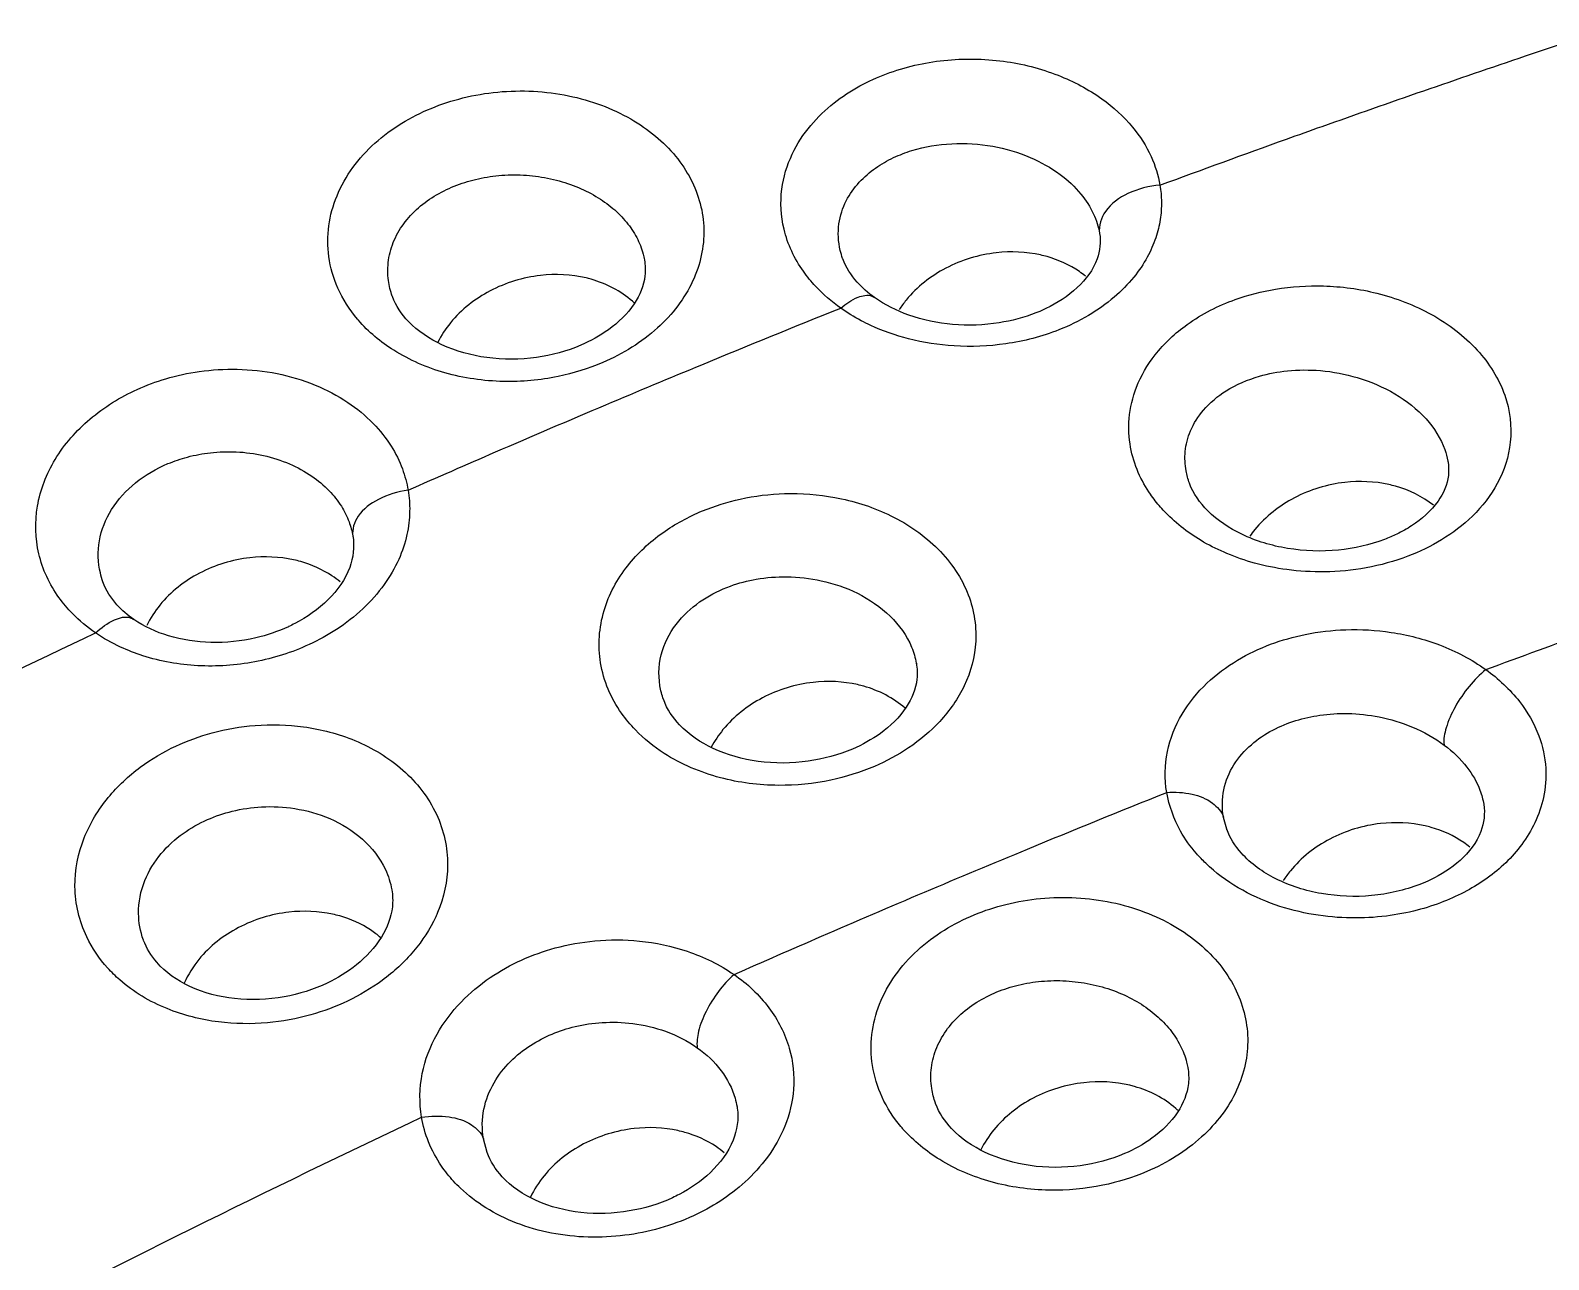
# Model space of a CAD drawing. Header units: inches. Extents: x 157915 to 159347, y -49911 to -48898.
# Drawn here: x 158906.13 to 158912.36, y -49768.39 to -49763.35 of the extents above; entities that cross this region are included whole.
import ezdxf

# ---------------------------------------------------------------- set-up
doc = ezdxf.new("R2010")
doc.units = ezdxf.units.IN
doc.header["$LTSCALE"] = 2
doc.header["$MEASUREMENT"] = 0
doc.layers.get('0').update_dxf_attribs({"linetype": 'CONTINUOUS'})

msp = doc.modelspace()

# ---------------------------------------------------------------- linework, layer by layer
at = {"color": 7, "linetype": 'Continuous'}
for p, q in [((158910.52, -49764.1784), (158910.5201, -49764.179)), ((158908.6515, -49764.2884), (158908.6521, -49764.2918)), ((158909.4657, -49764.2841), (158909.4651, -49764.2825)), ((158907.6168, -49764.4391), (158907.616, -49764.437)), ((158909.5957, -49764.4427), (158909.5958, -49764.4427)), ((158911.95, -49765.1143), (158911.9507, -49765.1188)), ((158910.8891, -49765.2055), (158910.889, -49765.2052)), ((158907.4543, -49765.4221), (158907.4544, -49765.4226)), ((158906.4282, -49765.6104), (158906.4281, -49765.6102)), ((158906.5547, -49765.7646), (158906.5547, -49765.7646)), ((158909.7677, -49765.9436), (158909.7686, -49765.9491)), ((158908.7303, -49766.0954), (158908.7297, -49766.0935)), ((158912.0973, -49766.5233), (158912.0975, -49766.5245)), ((158911.0423, -49766.6262), (158911.0289, -49766.577)), ((158911.0428, -49766.6276), (158911.0423, -49766.6262)), ((158907.614, -49766.8741), (158907.6146, -49766.8777)), ((158906.5944, -49767.0819), (158906.594, -49767.0807)), ((158910.8823, -49767.6047), (158910.8829, -49767.6082)), ((158909.0314, -49767.7656), (158909.0317, -49767.7675)), ((158909.8468, -49767.7523), (158909.8461, -49767.7502)), ((158908.0049, -49767.9526), (158907.9902, -49767.8965)), ((158908.0051, -49767.9533), (158908.0049, -49767.9526))]:
    msp.add_line(p, q, dxfattribs=at)
for points, start_tangent, end_tangent in [([(158929.5083, -49748.8354), (158929.3482, -49748.8047), (158928.8732, -49748.7306), (158928.4894, -49748.6802), (158928.1812, -49748.6374), (158927.9296, -49748.5977), (158927.7379, -49748.5633), (158927.5599, -49748.5278), (158927.3415, -49748.4811), (158927.0288, -49748.4132), (158926.5883, -49748.323), (158926.0401, -49748.223), (158925.3089, -49748.1182), (158924.4831, -49748.0519), (158923.5752, -49748.053), (158922.6373, -49748.1473), (158921.5879, -49748.3765), (158920.4473, -49748.7592), (158919.1581, -49749.3454), (158917.816, -49750.1405), (158916.6406, -49751.0228), (158915.5216, -49751.9556), (158914.4715, -49752.7862), (158913.5014, -49753.4169), (158912.564, -49753.8836), (158911.5078, -49754.2949), (158910.2136, -49754.7351), (158908.6287, -49755.2487), (158906.8581, -49755.7801), (158905.3141, -49756.2286), (158903.9525, -49756.66), (158902.7413, -49757.0976), (158901.6643, -49757.5388), (158900.691, -49757.9835), (158899.8098, -49758.4349), (158899.012, -49758.8925), (158898.2866, -49759.3494), (158897.6212, -49759.7984), (158897.0057, -49760.2354), (158896.4325, -49760.6587), (158895.8958, -49761.0669), (158895.39, -49761.463), (158894.9164, -49761.8521), (158894.4781, -49762.2361), (158894.0775, -49762.6136), (158893.718, -49762.978), (158893.4013, -49763.3214), (158893.1579, -49763.5997)], (-0.980073, 0.19864), (-0.650439, -0.759558)), ([(158912.2688, -49763.4509), (158912.8622, -49763.2539)], (0.947426, 0.319975), (0.950664, 0.310223)), ([(158909.6451, -49763.5243), (158909.8811, -49763.4692), (158910.1256, -49763.4727), (158910.3499, -49763.5304), (158910.5294, -49763.6271), (158910.655, -49763.7431), (158910.7315, -49763.8639), (158910.7679, -49763.9817)], (0.93649, 0.350695), (0.166038, -0.986119)), ([(158911.2869, -49763.7925), (158911.4336, -49763.7402), (158912.2688, -49763.4509)], (0.941322, 0.337511), (0.947426, 0.319975)), ([(158909.354, -49764.3967), (158909.3038, -49764.3351), (158909.2244, -49764.1623), (158909.2154, -49763.998), (158909.258, -49763.8542), (158909.3343, -49763.7361), (158909.43, -49763.6437), (158909.5359, -49763.5741), (158909.6451, -49763.5243)], (-0.681824, 0.731517), (0.936445, 0.350814)), ([(158907.7757, -49763.666), (158907.9058, -49763.6234), (158908.0487, -49763.5991), (158908.1955, -49763.596), (158908.3396, -49763.6144), (158908.4746, -49763.6531), (158908.5949, -49763.7095), (158908.6969, -49763.7803), (158908.7793, -49763.863), (158908.8409, -49763.956), (158908.8802, -49764.0571), (158908.8951, -49764.163), (158908.8848, -49764.2703), (158908.8491, -49764.376)], (0.924589, 0.380965), (-0.422529, -0.906349)), ([(158907.4731, -49764.5311), (158907.3926, -49764.4038), (158907.3556, -49764.2748), (158907.3554, -49764.1484), (158907.389, -49764.0248), (158907.454, -49763.9095), (158907.545, -49763.809), (158907.6548, -49763.7273), (158907.7757, -49763.666)], (-0.645395, 0.763849), (0.924566, 0.381022)), ([(158910.7679, -49763.9816), (158911.2869, -49763.7925)], (0.937816, 0.347133), (0.941322, 0.337511)), ([(158909.4651, -49764.2825), (158909.4554, -49764.2499), (158909.4499, -49764.14), (158909.4801, -49764.0455), (158909.5335, -49763.9694), (158909.6003, -49763.9112), (158909.674, -49763.8685), (158909.7497, -49763.8393)], (-0.337356, 0.941377), (0.95561, 0.294635)), ([(158909.7497, -49763.8393), (158909.9128, -49763.8111), (158910.0812, -49763.8219), (158910.235, -49763.8678), (158910.3577, -49763.9375), (158910.4433, -49764.018), (158910.4953, -49764.0999), (158910.52, -49764.1784)], (0.955616, 0.294614), (0.16792, -0.985801)), ([(158907.616, -49764.437), (158907.6004, -49764.3734), (158907.6007, -49764.2889), (158907.6243, -49764.2071), (158907.6694, -49764.1317), (158907.7323, -49764.0669), (158907.8081, -49764.0152), (158907.8914, -49763.9774)], (-0.336785, 0.941582), (0.94055, 0.339656)), ([(158907.8914, -49763.9774), (158907.9807, -49763.9525), (158908.0787, -49763.9401), (158908.1793, -49763.9418), (158908.2778, -49763.9578), (158908.37, -49763.987), (158908.4521, -49764.0274), (158908.5216, -49764.0768), (158908.5776, -49764.1335), (158908.6195, -49764.1964), (158908.6461, -49764.2642), (158908.6515, -49764.2884)], (0.940554, 0.339643), (0.177571, -0.984108)), ([(158910.7679, -49763.9817), (158910.6366, -49764.016), (158910.5441, -49764.0895), (158910.52, -49764.1784)], (-0.997425, -0.071721), (0.166262, -0.986082)), ([(158910.7679, -49763.9817), (158910.774, -49764.0502), (158910.7689, -49764.1218), (158910.7505, -49764.1973), (158910.7158, -49764.2767), (158910.6606, -49764.3587), (158910.5805, -49764.4407)], (0.165189, -0.986262), (-0.758834, -0.651285)), ([(158910.5201, -49764.1793), (158910.51, -49764.2841)], (0.15414, -0.988049), (-0.330252, -0.943893)), ([(158908.6512, -49764.2884), (158908.6535, -49764.3535), (158908.609, -49764.468)], (0.178839, -0.983878), (-0.552875, -0.833264)), ([(158909.5241, -49764.3792), (158909.4656, -49764.2839)], (-0.664633, 0.74717), (-0.337425, 0.941352)), ([(158910.0959, -49764.2591), (158909.8885, -49764.3225)], (-0.993655, -0.112471), (-0.885505, -0.46463)), ([(158910.2776, -49764.2681), (158910.0959, -49764.2591)], (-0.975816, 0.218593), (-0.993655, -0.112471)), ([(158910.3042, -49764.2749), (158910.2776, -49764.2681)], (-0.962436, 0.271507), (-0.975816, 0.218593)), ([(158910.51, -49764.2841), (158910.4281, -49764.4022), (158910.2991, -49764.4883)], (-0.330252, -0.943893), (-0.903156, -0.429312)), ([(158910.4371, -49764.3363), (158910.3042, -49764.2749)], (-0.822868, 0.568233), (-0.962436, 0.271507)), ([(158908.2246, -49764.3522), (158908.0172, -49764.4157)], (-0.993655, -0.112471), (-0.885505, -0.46463)), ([(158908.4114, -49764.3624), (158908.2246, -49764.3522)], (-0.973507, 0.228658), (-0.993655, -0.112471)), ([(158908.4329, -49764.368), (158908.4114, -49764.3624)], (-0.962436, 0.271507), (-0.973507, 0.228658)), ([(158908.611, -49764.466), (158908.6023, -49764.4581), (158908.4329, -49764.368)], (-0.726277, 0.687402), (-0.962436, 0.271507)), ([(158909.8885, -49764.3225), (158909.7262, -49764.453), (158909.6976, -49764.4921)], (-0.885505, -0.46463), (-0.546282, -0.837601)), ([(158910.4615, -49764.3546), (158910.4371, -49764.3363)], (-0.775519, 0.631325), (-0.822868, 0.568233)), ([(158908.0172, -49764.4157), (158907.855, -49764.5462), (158907.8026, -49764.6265)], (-0.885505, -0.46463), (-0.44828, -0.893893)), ([(158908.8491, -49764.376), (158908.7884, -49764.4765), (158908.7045, -49764.5678)], (-0.422529, -0.906349), (-0.74159, -0.670854)), ([(158909.4571, -49764.4863), (158909.354, -49764.3967)], (-0.815702, 0.578472), (-0.681824, 0.731517)), ([(158909.4571, -49764.4864), (158909.5281, -49764.4418), (158909.5846, -49764.437), (158909.5953, -49764.4433)], (0.765102, 0.643909), (0.790379, -0.612618)), ([(158909.5958, -49764.4428), (158909.5241, -49764.3792)], (-0.815385, 0.578919), (-0.664633, 0.74717)), ([(158911.0768, -49764.4511), (158911.2425, -49764.4082), (158911.4388, -49764.3951), (158911.6588, -49764.4252), (158911.883, -49764.5126), (158912.0706, -49764.6586), (158912.1834, -49764.8439), (158912.2064, -49765.0363), (158912.153, -49765.2062), (158912.051, -49765.34), (158911.9237, -49765.4379)], (0.941043, 0.338286), (-0.85494, -0.518727)), ([(158908.2087, -49764.6885), (158908.0036, -49764.6893), (158907.8199, -49764.6366), (158907.6824, -49764.541), (158907.6167, -49764.4391)], (-0.990218, -0.139526), (-0.342697, 0.939446)), ([(158908.609, -49764.468), (158908.5035, -49764.5748), (158908.3899, -49764.6385)], (-0.552875, -0.833264), (-0.919414, -0.393292)), ([(158908.4929, -49764.883), (158908.8863, -49764.7186), (158909.4571, -49764.4864)], (0.921132, 0.389251), (0.928423, 0.371524)), ([(158909.5411, -49764.5379), (158909.4571, -49764.4863)], (-0.883599, 0.468244), (-0.816129, 0.577869)), ([(158909.7367, -49764.5148), (158909.5957, -49764.4427)], (-0.942546, 0.334077), (-0.814309, 0.580432)), ([(158910.2991, -49764.4883), (158910.2658, -49764.503), (158910.2589, -49764.5057)], (-0.903156, -0.429312), (-0.930359, -0.366649)), ([(158910.5805, -49764.4407), (158910.4739, -49764.5166)], (-0.758834, -0.651285), (-0.861397, -0.507933)), ([(158910.7701, -49765.3036), (158910.7288, -49765.2506), (158910.679, -49765.1613), (158910.6473, -49765.0574), (158910.6416, -49764.9395), (158910.6716, -49764.811), (158910.7476, -49764.6787), (158910.88, -49764.5531), (158911.0768, -49764.4511)], (-0.65916, 0.752003), (0.941012, 0.338374)), ([(158907.832, -49764.7518), (158907.6224, -49764.6594), (158907.4768, -49764.5355), (158907.4731, -49764.5311)], (-0.961761, 0.27389), (-0.645395, 0.763849)), ([(158909.9224, -49764.6416), (158909.7356, -49764.6124), (158909.5802, -49764.5573), (158909.5411, -49764.5379)], (-0.998108, 0.061485), (-0.883599, 0.468244)), ([(158910.1082, -49764.5465), (158909.9166, -49764.5533), (158909.7367, -49764.5148)], (-0.987567, -0.157199), (-0.942546, 0.334077)), ([(158910.2589, -49764.5058), (158910.1082, -49764.5465)], (-0.92986, -0.367914), (-0.987567, -0.157199)), ([(158910.4739, -49764.5166), (158910.3532, -49764.5754)], (-0.861397, -0.507933), (-0.930148, -0.367186)), ([(158908.7045, -49764.5678), (158908.6001, -49764.6467), (158908.4798, -49764.7097)], (-0.74159, -0.670854), (-0.919258, -0.393655)), ([(158910.3532, -49764.5754), (158910.135, -49764.6328)], (-0.930165, -0.367142), (-0.98963, -0.143638)), ([(158908.3899, -49764.6385), (158908.2087, -49764.6885)], (-0.919026, -0.394197), (-0.990218, -0.139526)), ([(158910.135, -49764.6328), (158909.9224, -49764.6416)], (-0.98963, -0.143638), (-0.998108, 0.061485)), ([(158906.5692, -49764.8199), (158906.6862, -49764.7764), (158906.8237, -49764.7465), (158906.9793, -49764.7372), (158907.1429, -49764.755), (158907.2992, -49764.8019), (158907.4335, -49764.8732), (158907.5376, -49764.9597), (158907.6113, -49765.0531), (158907.6575, -49765.1465), (158907.6808, -49765.2339)], (0.911365, 0.4116), (0.165731, -0.986171)), ([(158908.4798, -49764.7097), (158908.2964, -49764.7669)], (-0.919275, -0.393616), (-0.979362, -0.202114)), ([(158911.1762, -49764.7658), (158911.2911, -49764.7439), (158911.4267, -49764.7429), (158911.5782, -49764.7716), (158911.7321, -49764.8381), (158911.8605, -49764.9414), (158911.9374, -49765.0674), (158911.9498, -49765.1143)], (0.960873, 0.276989), (0.177194, -0.984176)), ([(158908.0724, -49764.7873), (158907.832, -49764.7518)], (-0.999778, 0.021069), (-0.961761, 0.27389)), ([(158908.2964, -49764.7669), (158908.0724, -49764.7873)], (-0.979362, -0.202114), (-0.999778, 0.021069)), ([(158910.889, -49765.2052), (158910.8752, -49765.1542), (158910.8718, -49765.0753), (158910.8933, -49764.9905), (158910.9467, -49764.905), (158911.0393, -49764.8262), (158911.1762, -49764.7658)], (-0.341008, 0.94006), (0.960865, 0.277017)), ([(158906.3025, -49765.7401), (158906.2473, -49765.6744), (158906.1647, -49765.4946), (158906.1591, -49765.2996), (158906.2318, -49765.1076), (158906.3744, -49764.942), (158906.5692, -49764.8199)], (-0.699055, 0.715068), (0.911305, 0.411732)), ([(158907.6808, -49765.2339), (158908.0399, -49765.0768), (158908.4929, -49764.883)], (0.914802, 0.403903), (0.921132, 0.389251)), ([(158906.695, -49765.1248), (158906.7751, -49765.0976), (158906.8692, -49765.0799), (158906.9756, -49765.0764), (158907.0873, -49765.0914), (158907.194, -49765.1258), (158907.2856, -49765.1761), (158907.3566, -49765.2359), (158907.4068, -49765.2998), (158907.4383, -49765.3632), (158907.4543, -49765.4221)], (0.922341, 0.386376), (0.16839, -0.98572)), ([(158911.9497, -49765.1142), (158911.952, -49765.1731)], (0.181635, -0.983366), (-0.112424, -0.99366)), ([(158906.4282, -49765.6102), (158906.4173, -49765.5737), (158906.4135, -49765.4419), (158906.4636, -49765.3133), (158906.5615, -49765.2038), (158906.695, -49765.1248)], (-0.340699, 0.940172), (0.922275, 0.386534)), ([(158911.952, -49765.1731), (158911.9095, -49765.2786), (158911.8011, -49765.3798), (158911.7403, -49765.4142)], (-0.112424, -0.99366), (-0.89954, -0.436838)), ([(158907.6808, -49765.2339), (158907.5592, -49765.2718), (158907.4757, -49765.3411), (158907.4543, -49765.4221)], (-0.991026, -0.133667), (0.166212, -0.98609)), ([(158907.6808, -49765.2339), (158907.6873, -49765.3203), (158907.676, -49765.416), (158907.6424, -49765.5178), (158907.5827, -49765.6212), (158907.4952, -49765.7207)], (0.165533, -0.986204), (-0.728846, -0.684677)), ([(158911.5004, -49765.4797), (158911.291, -49765.4727), (158911.1041, -49765.4148), (158910.9641, -49765.3183), (158910.8889, -49765.2052)], (-0.995211, -0.09775), (-0.331874, 0.943324)), ([(158911.5271, -49765.2019), (158911.3197, -49765.2653)], (-0.993655, -0.112471), (-0.885505, -0.46463)), ([(158911.7077, -49765.2107), (158911.5271, -49765.2019)], (-0.976275, 0.216535), (-0.993655, -0.112471)), ([(158911.7354, -49765.2177), (158911.7077, -49765.2107)], (-0.962436, 0.271507), (-0.976275, 0.216535)), ([(158911.8904, -49765.2956), (158911.7354, -49765.2177)], (-0.780216, 0.62551), (-0.962436, 0.271507)), ([(158908.8897, -49765.3188), (158909.0444, -49765.2704), (158909.2269, -49765.2479), (158909.4329, -49765.2635), (158909.65, -49765.3324), (158909.8465, -49765.4656), (158909.976, -49765.6519), (158910.0113, -49765.854), (158909.9643, -49766.0364)], (0.924182, 0.381952), (-0.427537, -0.903998)), ([(158911.1557, -49765.5329), (158911.0431, -49765.4941), (158910.9473, -49765.4468), (158910.8642, -49765.3913), (158910.7914, -49765.3266), (158910.7701, -49765.3036)], (-0.96416, 0.265323), (-0.65916, 0.752003)), ([(158911.3197, -49765.2653), (158911.1574, -49765.3958), (158911.1369, -49765.4229)], (-0.885505, -0.46463), (-0.573481, -0.819219)), ([(158908.614, -49766.2182), (158908.5572, -49766.1497), (158908.4712, -49765.9428), (158908.4855, -49765.7284), (158908.5825, -49765.5442), (158908.7263, -49765.4085), (158908.8897, -49765.3188)], (-0.695297, 0.718722), (0.924162, 0.382002)), ([(158907.4544, -49765.4226), (158907.4548, -49765.4251), (158907.441, -49765.5508)], (0.165476, -0.986214), (-0.341727, -0.939799)), ([(158911.7403, -49765.4142), (158911.69, -49765.4359)], (-0.89954, -0.436838), (-0.934478, -0.356022)), ([(158911.69, -49765.4359), (158911.5004, -49765.4797)], (-0.934252, -0.356614), (-0.995211, -0.09775)), ([(158911.9237, -49765.4379), (158911.786, -49765.5048)], (-0.85494, -0.518727), (-0.934445, -0.356108)), ([(158907.2109, -49765.5197), (158907.0316, -49765.5112), (158906.8242, -49765.5747)], (-0.97688, 0.213787), (-0.885505, -0.46463)), ([(158907.2399, -49765.527), (158907.2109, -49765.5197)], (-0.962436, 0.271507), (-0.97688, 0.213787)), ([(158907.441, -49765.5508), (158907.3526, -49765.6831), (158907.2155, -49765.7814)], (-0.341727, -0.939799), (-0.888617, -0.458651)), ([(158907.3684, -49765.5855), (158907.2399, -49765.527)], (-0.8304, 0.557168), (-0.962436, 0.271507)), ([(158911.4432, -49765.569), (158911.2887, -49765.5599), (158911.1557, -49765.5329)], (-0.999893, -0.014635), (-0.96416, 0.265323)), ([(158911.6143, -49765.5524), (158911.4432, -49765.569)], (-0.983865, -0.178911), (-0.999893, -0.014635)), ([(158911.786, -49765.5048), (158911.6143, -49765.5524)], (-0.934439, -0.356122), (-0.983865, -0.178911)), ([(158906.4855, -49765.7044), (158906.4282, -49765.6104)], (-0.665626, 0.746285), (-0.339338, 0.940665)), ([(158906.8242, -49765.5747), (158906.662, -49765.7052)], (-0.885505, -0.46463), (-0.632911, -0.774224)), ([(158907.4015, -49765.6103), (158907.3684, -49765.5855)], (-0.765952, 0.642898), (-0.8304, 0.557168)), ([(158909.0042, -49765.6276), (158909.1106, -49765.5993), (158909.236, -49765.5892), (158909.3772, -49765.6054), (158909.5257, -49765.6572), (158909.6599, -49765.7512), (158909.7482, -49765.8783), (158909.7675, -49765.9436)], (0.939722, 0.341941), (0.180811, -0.983518)), ([(158908.7297, -49766.0935), (158908.7148, -49766.0364), (158908.7251, -49765.8925), (158908.7923, -49765.771), (158908.8916, -49765.6835), (158909.0042, -49765.6276)], (-0.340711, 0.940168), (0.939678, 0.342061)), ([(158906.3978, -49765.8198), (158906.3025, -49765.7401)], (-0.825134, 0.564937), (-0.699055, 0.715068)), ([(158906.5547, -49765.7647), (158906.4855, -49765.7044)], (-0.824693, 0.565581), (-0.665626, 0.746285)), ([(158906.662, -49765.7052), (158906.6077, -49765.7894)], (-0.632911, -0.774224), (-0.438517, -0.898723)), ([(158907.4952, -49765.7207), (158907.3871, -49765.8053), (158907.2747, -49765.8674)], (-0.728846, -0.684677), (-0.907958, -0.419061)), ([(158906.3978, -49765.8198), (158906.4756, -49765.7662), (158906.5402, -49765.7577)], (0.732932, 0.680302), (0.938335, -0.345726)), ([(158906.5402, -49765.7577), (158906.5541, -49765.7653)], (0.938335, -0.345726), (0.803464, -0.595353)), ([(158907.0551, -49765.84), (158906.8712, -49765.8589), (158906.6967, -49765.8316), (158906.5546, -49765.7646)], (-0.973918, -0.2269), (-0.82324, 0.567694)), ([(158907.1894, -49765.7942), (158907.0551, -49765.84)], (-0.907718, -0.419582), (-0.973918, -0.2269)), ([(158907.2155, -49765.7814), (158907.1914, -49765.7932), (158907.1894, -49765.7942)], (-0.888617, -0.458651), (-0.908123, -0.418704)), ([(158904.7936, -49766.6097), (158906.3523, -49765.8411), (158906.3977, -49765.8196)], (0.888978, 0.45795), (0.904396, 0.426695)), ([(158906.5002, -49765.8778), (158906.3978, -49765.8198)], (-0.906888, 0.421372), (-0.825197, 0.564846)), ([(158911.2222, -49765.8666), (158911.3645, -49765.8259), (158911.5307, -49765.8066), (158911.7175, -49765.8175), (158911.9162, -49765.8693), (158912.1054, -49765.9703)], (0.936317, 0.351155), (0.812566, -0.58287)), ([(158912.1055, -49765.9703), (158912.5387, -49765.8121)], (0.937812, 0.347144), (0.940746, 0.339112)), ([(158906.8171, -49765.9544), (158906.5923, -49765.9137), (158906.5002, -49765.8778)], (-0.998569, 0.053472), (-0.906888, 0.421372)), ([(158907.2747, -49765.8674), (158907.0515, -49765.9385)], (-0.907998, -0.418974), (-0.982472, -0.186411)), ([(158910.7954, -49766.4749), (158910.7984, -49766.3072), (158910.8587, -49766.1532), (158910.9609, -49766.0264), (158911.0867, -49765.9316), (158911.2222, -49765.8666)], (-0.16582, 0.986156), (0.93632, 0.351149)), ([(158907.0515, -49765.9385), (158906.8171, -49765.9544)], (-0.982472, -0.186411), (-0.998569, 0.053472)), ([(158909.7674, -49765.9439), (158909.77, -49766.0094), (158909.7258, -49766.1246)], (0.181724, -0.98335), (-0.549675, -0.835378)), ([(158912.106, -49765.9701), (158912.0375, -49766.0391), (158911.9796, -49766.124), (158911.9429, -49766.2094), (158911.9341, -49766.2797)], (-0.777009, -0.62949), (0.104646, -0.99451)), ([(158912.1055, -49765.9703), (158912.2442, -49766.1017), (158912.323, -49766.2417), (158912.3515, -49766.3751), (158912.3424, -49766.495), (158912.307, -49766.5993), (158912.2535, -49766.6882), (158912.1874, -49766.7632)], (0.812359, -0.583157), (-0.719427, -0.694568)), ([(158909.3434, -49766.0229), (158909.136, -49766.0863)], (-0.993655, -0.112471), (-0.885505, -0.46463)), ([(158909.5264, -49766.0322), (158909.3434, -49766.0229)], (-0.975254, 0.221089), (-0.993655, -0.112471)), ([(158909.5517, -49766.0387), (158909.5264, -49766.0322)], (-0.962436, 0.271507), (-0.975254, 0.221089)), ([(158909.7215, -49766.129), (158909.5517, -49766.0387)], (-0.746916, 0.664919), (-0.962436, 0.271507)), ([(158909.9643, -49766.0364), (158909.8641, -49766.1829), (158909.7357, -49766.292)], (-0.427537, -0.903998), (-0.830272, -0.557358)), ([(158909.3239, -49766.3465), (158909.1178, -49766.3471), (158908.9333, -49766.2938), (158908.7955, -49766.1972), (158908.7302, -49766.0952)], (-0.990259, -0.139238), (-0.344587, 0.938754)), ([(158909.136, -49766.0863), (158908.9738, -49766.2168), (158908.9255, -49766.2892)], (-0.885505, -0.46463), (-0.467959, -0.88375)), ([(158909.7258, -49766.1246), (158909.6199, -49766.2323), (158909.5057, -49766.2964)], (-0.549675, -0.835378), (-0.919398, -0.393328)), ([(158911.326, -49766.1797), (158911.4244, -49766.1577), (158911.5391, -49766.1508), (158911.6677, -49766.1648), (158911.8041, -49766.2063), (158911.9351, -49766.2804)], (0.955158, 0.296095), (0.80147, -0.598034)), ([(158906.7275, -49766.2844), (158906.8765, -49766.23), (158907.0527, -49766.1996), (158907.2519, -49766.2054), (158907.4626, -49766.2618), (158907.659, -49766.3827), (158907.7972, -49766.5643), (158907.843, -49766.773), (158907.8021, -49766.9674), (158907.7943, -49766.9852)], (0.905851, 0.423596), (-0.418086, -0.908408)), ([(158908.9629, -49766.4143), (158908.7319, -49766.3142), (158908.614, -49766.2182)], (-0.966683, 0.255977), (-0.695297, 0.718722)), ([(158911.0289, -49766.577), (158911.0299, -49766.4637), (158911.0716, -49766.3612), (158911.1431, -49766.2786), (158911.2311, -49766.2188), (158911.326, -49766.1797)], (-0.181881, 0.983321), (0.95514, 0.296155)), ([(158906.4474, -49767.1956), (158906.3614, -49767.0678), (158906.3132, -49766.8609), (158906.3511, -49766.6613), (158906.4498, -49766.4956), (158906.5815, -49766.3711), (158906.7275, -49766.2844)], (-0.669223, 0.743061), (0.905821, 0.42366)), ([(158909.5057, -49766.2964), (158909.3239, -49766.3465)], (-0.919022, -0.394206), (-0.990259, -0.139238)), ([(158909.7357, -49766.292), (158909.5956, -49766.3677)], (-0.830272, -0.557358), (-0.919288, -0.393586)), ([(158911.9351, -49766.2804), (158912.0283, -49766.3711), (158912.0818, -49766.4659), (158912.0973, -49766.5233)], (0.801557, -0.597918), (0.16666, -0.986014)), ([(158909.2015, -49766.4457), (158908.9629, -49766.4143)], (-0.999975, 0.007085), (-0.966683, 0.255977)), ([(158909.4165, -49766.4241), (158909.2015, -49766.4457)], (-0.978415, -0.206648), (-0.999975, 0.007085)), ([(158909.5956, -49766.3677), (158909.4165, -49766.4241)], (-0.919305, -0.393547), (-0.978415, -0.206648)), ([(158909.0193, -49767.2223), (158909.3781, -49767.0653), (158910.2245, -49766.707), (158910.7959, -49766.4746)], (0.914804, 0.403899), (0.928428, 0.371513)), ([(158910.7954, -49766.4749), (158910.9, -49766.482), (158910.9834, -49766.5182), (158911.0289, -49766.5769)], (0.997099, 0.076112), (0.325228, -0.945635)), ([(158910.9179, -49766.7258), (158910.8524, -49766.6335), (158910.7959, -49766.4747)], (-0.657379, 0.75356), (-0.16679, 0.985992)), ([(158906.8571, -49766.5864), (158906.959, -49766.5518), (158907.0794, -49766.534), (158907.2154, -49766.541), (158907.3592, -49766.5824), (158907.4932, -49766.6668), (158907.5875, -49766.7911), (158907.6139, -49766.8741)], (0.914741, 0.404041), (0.175735, -0.984438)), ([(158912.0973, -49766.5234), (158912.0853, -49766.6353)], (0.157171, -0.987571), (-0.351273, -0.936273)), ([(158906.594, -49767.0807), (158906.5742, -49766.9716), (158906.5999, -49766.8367), (158906.6673, -49766.7256), (158906.7573, -49766.643), (158906.8571, -49766.5864)], (-0.337186, 0.941438), (0.914722, 0.404084)), ([(158911.673, -49766.6025), (158911.4656, -49766.666)], (-0.993655, -0.112471), (-0.885505, -0.46463)), ([(158911.8567, -49766.612), (158911.673, -49766.6025)], (-0.97494, 0.222469), (-0.993655, -0.112471)), ([(158911.8813, -49766.6183), (158911.8567, -49766.612)], (-0.962436, 0.271507), (-0.97494, 0.222469)), ([(158911.637, -49766.8983), (158911.4313, -49766.89), (158911.243, -49766.8288), (158911.102, -49766.7236), (158911.0424, -49766.6262)], (-0.995861, -0.090894), (-0.340248, 0.940336)), ([(158911.4656, -49766.666), (158911.3034, -49766.7965), (158911.2741, -49766.8366)], (-0.885505, -0.46463), (-0.544039, -0.83906)), ([(158912.0853, -49766.6353), (158912.0001, -49766.7535), (158911.878, -49766.8339)], (-0.351273, -0.936273), (-0.90238, -0.430941)), ([(158912.0149, -49766.6803), (158911.8813, -49766.6183)], (-0.821622, 0.570033), (-0.962436, 0.271507)), ([(158911.241, -49766.9359), (158911.0896, -49766.8662), (158910.956, -49766.7657), (158910.9179, -49766.7258)], (-0.944176, 0.329441), (-0.657379, 0.75356)), ([(158912.0397, -49766.6989), (158912.0149, -49766.6803)], (-0.773202, 0.63416), (-0.821622, 0.570033)), ([(158912.1874, -49766.7632), (158912.1118, -49766.8263)], (-0.719427, -0.694568), (-0.811172, -0.584807)), ([(158911.8368, -49766.8518), (158911.8347, -49766.8526), (158911.637, -49766.8983)], (-0.930407, -0.366529), (-0.995861, -0.090894)), ([(158911.878, -49766.8339), (158911.8379, -49766.8514)], (-0.90238, -0.430941), (-0.930096, -0.367317)), ([(158912.1118, -49766.8263), (158912.0272, -49766.8792), (158911.9325, -49766.9231)], (-0.811172, -0.584807), (-0.930706, -0.365768)), ([(158907.6137, -49766.8741), (158907.6162, -49766.9443), (158907.5714, -49767.0683)], (0.174414, -0.984672), (-0.523821, -0.851829)), ([(158910.0056, -49766.9769), (158910.1349, -49766.9345), (158910.2773, -49766.9103), (158910.4242, -49766.9073), (158910.5689, -49766.9262), (158910.705, -49766.9659), (158910.8267, -49767.0237), (158910.93, -49767.0965), (158911.0131, -49767.1815), (158911.0748, -49767.2764), (158911.1135, -49767.3785), (158911.128, -49767.4846), (158911.1177, -49767.5918), (158911.0824, -49767.6974)], (0.924238, 0.381817), (-0.419316, -0.90784)), ([(158911.9325, -49766.9231), (158911.8241, -49766.9582), (158911.6973, -49766.9823)], (-0.930714, -0.365748), (-0.992311, -0.12377)), ([(158907.1918, -49766.9662), (158906.9845, -49767.0297)], (-0.993655, -0.112471), (-0.885505, -0.46463)), ([(158907.3708, -49766.9747), (158907.1918, -49766.9662)], (-0.976991, 0.213282), (-0.993655, -0.112471)), ([(158907.4002, -49766.982), (158907.3708, -49766.9747)], (-0.962436, 0.271507), (-0.976991, 0.213282)), ([(158907.5271, -49767.0394), (158907.4002, -49766.982)], (-0.833055, 0.553191), (-0.962436, 0.271507)), ([(158907.7943, -49766.9852), (158907.7037, -49767.1264)], (-0.418086, -0.908408), (-0.644604, -0.764517)), ([(158909.7042, -49767.8466), (158909.6268, -49767.7256), (158909.5875, -49767.5958), (158909.5852, -49767.4686), (158909.617, -49767.3435), (158909.6809, -49767.2262), (158909.7719, -49767.1235), (158909.8827, -49767.0397), (158910.0056, -49766.9769)], (-0.642751, 0.766075), (0.924209, 0.381886)), ([(158911.5535, -49766.9901), (158911.3989, -49766.9762), (158911.241, -49766.9359)], (-0.999889, 0.014893), (-0.944176, 0.329441)), ([(158911.6973, -49766.9823), (158911.5535, -49766.9901)], (-0.992311, -0.12377), (-0.999889, 0.014893)), ([(158906.9845, -49767.0297), (158906.8222, -49767.1602)], (-0.885505, -0.46463), (-0.632911, -0.774224)), ([(158907.5687, -49767.0713), (158907.5271, -49767.0394)], (-0.749765, 0.661704), (-0.833055, 0.553191)), ([(158907.1719, -49767.3138), (158906.9684, -49767.3213), (158906.7846, -49767.2712), (158906.6489, -49767.1722), (158906.5946, -49767.082)], (-0.984014, -0.178092), (-0.348593, 0.937274)), ([(158907.5714, -49767.0683), (158907.4688, -49767.1824), (158907.3487, -49767.2572)], (-0.523821, -0.851829), (-0.903306, -0.428997)), ([(158908.1466, -49767.1629), (158908.2852, -49767.1134), (158908.4476, -49767.0843), (158908.6308, -49767.0849), (158908.8272, -49767.127), (158909.019, -49767.2223)], (0.911369, 0.41159), (0.821648, -0.569995)), ([(158906.8222, -49767.1602), (158906.7618, -49767.2574)], (-0.632911, -0.774224), (-0.405725, -0.913995)), ([(158907.7037, -49767.1264), (158907.5744, -49767.2466)], (-0.644604, -0.764517), (-0.805312, -0.592851)), ([(158907.7365, -49767.808), (158907.7391, -49767.629), (158907.7996, -49767.4674), (158907.8984, -49767.3353), (158908.0179, -49767.2349), (158908.1466, -49767.1629)], (-0.166878, 0.985978), (0.911343, 0.411648)), ([(158906.9028, -49767.417), (158906.6911, -49767.3625), (158906.497, -49767.2445), (158906.4474, -49767.1956)], (-0.992256, 0.124206), (-0.669223, 0.743061)), ([(158909.019, -49767.2223), (158908.9555, -49767.2917), (158908.9042, -49767.374), (158908.8734, -49767.4555), (158908.8683, -49767.5231)], (-0.746712, -0.665148), (0.144014, -0.989576)), ([(158909.0192, -49767.2222), (158909.1624, -49767.3588), (158909.2461, -49767.5247), (158909.2634, -49767.6931), (158909.2275, -49767.8448), (158909.1563, -49767.9719), (158909.0642, -49768.074)], (0.821988, -0.569505), (-0.738933, -0.673779)), ([(158907.3487, -49767.2572), (158907.1719, -49767.3138)], (-0.902845, -0.429967), (-0.984014, -0.178092)), ([(158907.5744, -49767.2466), (158907.4321, -49767.3314)], (-0.805312, -0.592851), (-0.903139, -0.429348)), ([(158909.8461, -49767.7502), (158909.8309, -49767.6905), (158909.8296, -49767.605), (158909.8518, -49767.5217), (158909.8961, -49767.4445), (158909.959, -49767.3778), (158910.0354, -49767.3245), (158910.12, -49767.2856)], (-0.336604, 0.941646), (0.93976, 0.341834)), ([(158910.12, -49767.2856), (158910.2089, -49767.2607), (158910.3066, -49767.2483), (158910.4073, -49767.2504), (158910.5063, -49767.2669), (158910.5993, -49767.297), (158910.6823, -49767.3389), (158910.7527, -49767.3901), (158910.8092, -49767.4487), (158910.8511, -49767.5134), (158910.8774, -49767.5822), (158910.8823, -49767.6047)], (0.939769, 0.34181), (0.177206, -0.984174)), ([(158907.4321, -49767.3314), (158907.2813, -49767.3878)], (-0.903146, -0.429334), (-0.962793, -0.270241)), ([(158907.1033, -49767.4204), (158906.9028, -49767.417)], (-0.996107, -0.088152), (-0.992256, 0.124206)), ([(158907.2813, -49767.3878), (158907.1033, -49767.4204)], (-0.962793, -0.270241), (-0.996107, -0.088152)), ([(158908.2718, -49767.467), (158908.3667, -49767.4361), (158908.4779, -49767.4195), (158908.6032, -49767.4235), (158908.7373, -49767.4555), (158908.8682, -49767.5232)], (0.922419, 0.386191), (0.815699, -0.578476)), ([(158907.9902, -49767.8965), (158907.9923, -49767.7753), (158908.0339, -49767.6669), (158908.1017, -49767.5792), (158908.1836, -49767.5133), (158908.2718, -49767.467)], (-0.168068, 0.985775), (0.922401, 0.386233)), ([(158908.8682, -49767.5232), (158908.9661, -49767.6173), (158909.0232, -49767.7299), (158909.0314, -49767.7656)], (0.815861, -0.578248), (0.168052, -0.985778)), ([(158910.882, -49767.6047), (158910.8846, -49767.6702), (158910.8406, -49767.7865)], (0.178944, -0.983859), (-0.546388, -0.837532)), ([(158910.455, -49767.6664), (158910.2476, -49767.7298)], (-0.993655, -0.112471), (-0.885505, -0.46463)), ([(158910.6437, -49767.677), (158910.455, -49767.6664)], (-0.97264, 0.232316), (-0.993655, -0.112471)), ([(158910.2476, -49767.7298), (158910.0854, -49767.8603), (158910.0324, -49767.9419)], (-0.885505, -0.46463), (-0.44509, -0.895486)), ([(158910.6633, -49767.6822), (158910.6437, -49767.677)], (-0.962436, 0.271507), (-0.97264, 0.232316)), ([(158910.8437, -49767.7823), (158910.8327, -49767.7722), (158910.6633, -49767.6822)], (-0.720186, 0.693781), (-0.962436, 0.271507)), ([(158911.0824, -49767.6974), (158911.0223, -49767.7978), (158910.9388, -49767.8893)], (-0.419316, -0.90784), (-0.739724, -0.672911)), ([(158909.0314, -49767.7657), (158909.0324, -49767.7717), (158909.0155, -49767.9019)], (0.169848, -0.98547), (-0.364141, -0.931344)), ([(158910.4401, -49768.0073), (158910.2346, -49768.0068), (158910.0503, -49767.9525), (158909.9124, -49767.8551), (158909.8468, -49767.7524)], (-0.990897, -0.134625), (-0.343157, 0.939278)), ([(158910.8406, -49767.7865), (158910.735, -49767.8943), (158910.6218, -49767.9578)], (-0.546388, -0.837532), (-0.919934, -0.392073)), ([(158904.266, -49769.6222), (158905.781, -49768.7811), (158907.6907, -49767.8298), (158907.7361, -49767.8083)], (0.861679, 0.507454), (0.904394, 0.426698)), ([(158907.736, -49767.8082), (158907.849, -49767.8069), (158907.9407, -49767.8388), (158907.9902, -49767.8965)], (0.987333, 0.15866), (0.333658, -0.942694)), ([(158907.8676, -49768.071), (158907.8179, -49768.0085), (158907.7648, -49767.9098), (158907.736, -49767.8082)], (-0.676258, 0.736665), (-0.166809, 0.985989)), ([(158908.6087, -49767.8547), (158908.4014, -49767.9181)], (-0.993655, -0.112471), (-0.885505, -0.46463)), ([(158908.7883, -49767.8632), (158908.6087, -49767.8547)], (-0.976755, 0.214358), (-0.993655, -0.112471)), ([(158910.0749, -49768.0735), (158909.8635, -49767.9824), (158909.7142, -49767.8582), (158909.7042, -49767.8466)], (-0.963516, 0.26765), (-0.642751, 0.766075)), ([(158908.4014, -49767.9181), (158908.2391, -49768.0486)], (-0.885505, -0.46463), (-0.632911, -0.774224)), ([(158908.8171, -49767.8704), (158908.7883, -49767.8632)], (-0.962436, 0.271507), (-0.976755, 0.214358)), ([(158909.0155, -49767.9019), (158908.9218, -49768.0353), (158908.7939, -49768.1254)], (-0.364141, -0.931344), (-0.88761, -0.460595)), ([(158908.9456, -49767.9289), (158908.8171, -49767.8704)], (-0.830386, 0.557189), (-0.962436, 0.271507)), ([(158910.9388, -49767.8893), (158910.8345, -49767.9684), (158910.7137, -49768.0315)], (-0.739724, -0.672911), (-0.920025, -0.391859)), ([(158908.5892, -49768.1932), (158908.3907, -49768.1993), (158908.2067, -49768.1503), (158908.0668, -49768.0524), (158908.005, -49767.9526)], (-0.985975, -0.166895), (-0.340758, 0.940151)), ([(158908.9791, -49767.9541), (158908.9456, -49767.9289)], (-0.764988, 0.644045), (-0.830386, 0.557189)), ([(158910.6219, -49767.9578), (158910.4401, -49768.0073)], (-0.919534, -0.393011), (-0.990897, -0.134625)), ([(158910.7137, -49768.0315), (158910.5333, -49768.0875)], (-0.920048, -0.391807), (-0.979519, -0.201349)), ([(158908.269, -49768.2838), (158908.1256, -49768.2426), (158907.9994, -49768.1797), (158907.8961, -49768.1), (158907.8676, -49768.071)], (-0.981425, 0.191847), (-0.676258, 0.736665)), ([(158908.2391, -49768.0486), (158908.1832, -49768.1361)], (-0.632911, -0.774224), (-0.430398, -0.902639)), ([(158909.0642, -49768.074), (158908.9606, -49768.1536), (158908.8526, -49768.2128)], (-0.738933, -0.673779), (-0.907868, -0.419255)), ([(158910.3132, -49768.1077), (158910.0749, -49768.0735)], (-0.999822, 0.01889), (-0.963516, 0.26765)), ([(158910.5333, -49768.0875), (158910.3132, -49768.1077)], (-0.979519, -0.201349), (-0.999822, 0.01889)), ([(158908.7667, -49768.1387), (158908.5892, -49768.1932)], (-0.907629, -0.419772), (-0.985975, -0.166895)), ([(158908.7939, -49768.1254), (158908.7667, -49768.1387)], (-0.88761, -0.460595), (-0.908109, -0.418735)), ([(158908.8526, -49768.2128), (158908.7141, -49768.2639)], (-0.907885, -0.419219), (-0.962243, -0.272192)), ([(158908.4206, -49768.3005), (158908.269, -49768.2838)], (-0.999601, 0.028249), (-0.981425, 0.191847)), ([(158908.7141, -49768.2639), (158908.5709, -49768.2931), (158908.4206, -49768.3005)], (-0.962243, -0.272192), (-0.999601, 0.028249))]:
    msp.add_spline(points, degree=3, dxfattribs=dict(at, start_tangent=start_tangent, end_tangent=end_tangent))

doc.saveas('drawing.dxf')
